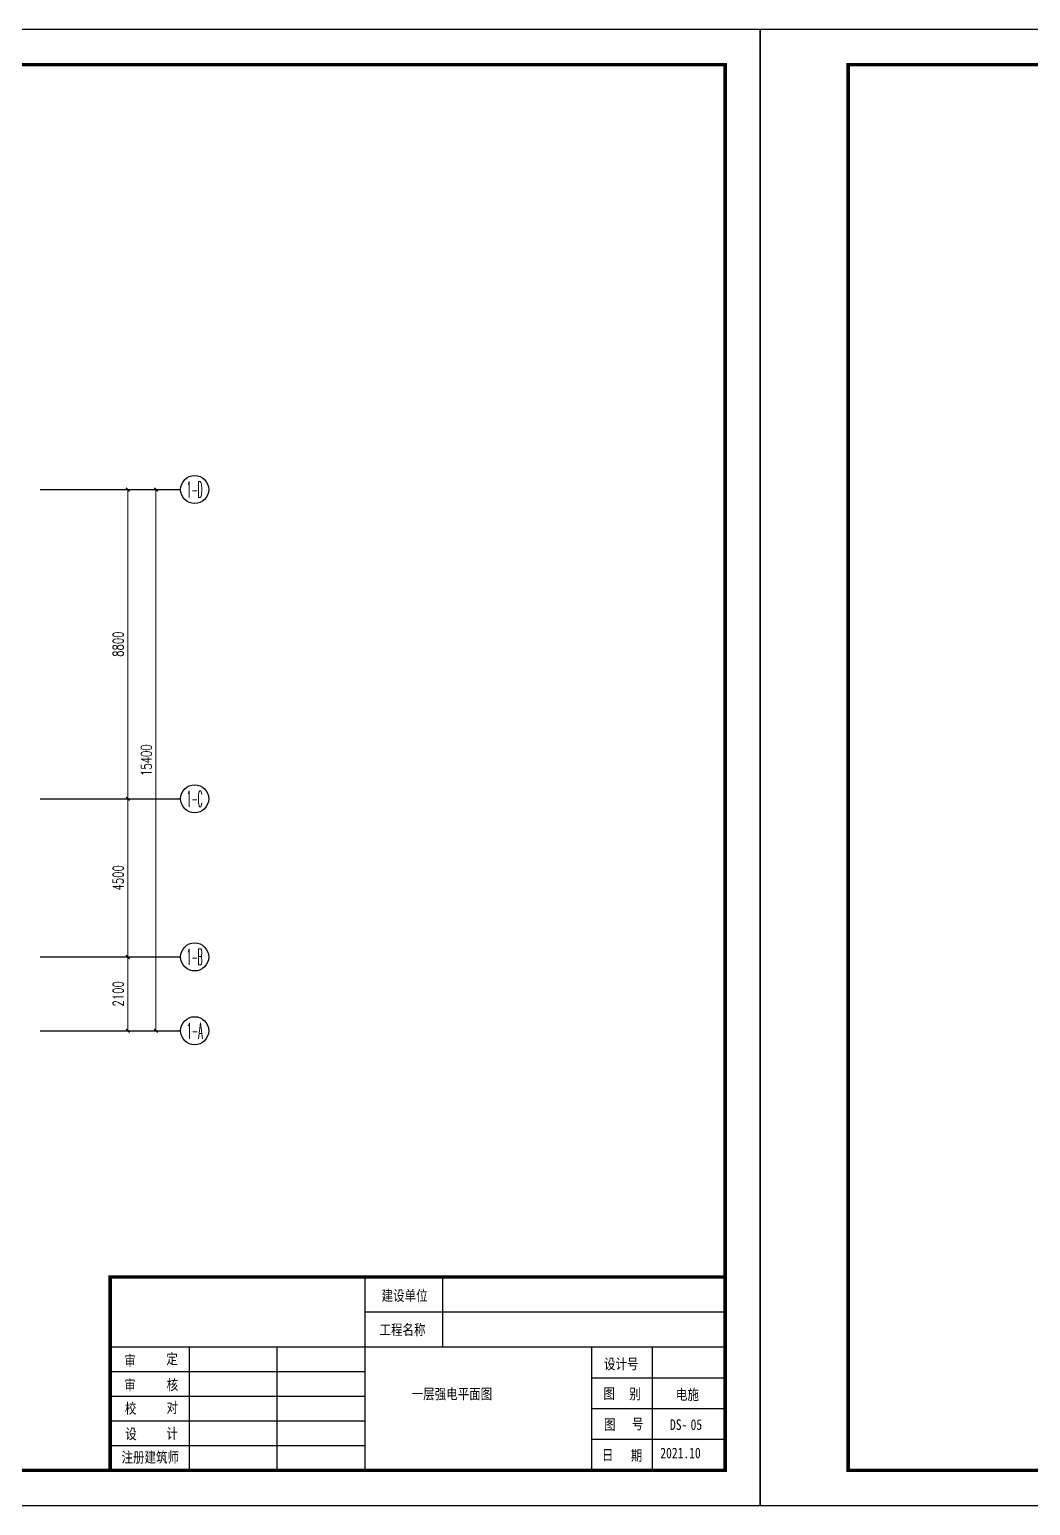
# Model space of a CAD drawing. Extents: x -7085 to 604621, y -1107727 to 606871.
# Drawn here: x 72367 to 100854, y 446048 to 488048 of the extents above; entities that cross this region are included whole.
import ezdxf
from ezdxf.enums import TextEntityAlignment as Align

# ---------------------------------------------------------------- set-up
doc = ezdxf.new("R2010")
doc.units = 0
doc.header["$LTSCALE"] = 1000
doc.header["$MEASUREMENT"] = 0
doc.layers.add('0-修改', color=6, linetype='Continuous', plot=False)
for name, color, linetype in [('AXIS', 3, 'Continuous'), ('AXIS_TEXT', 7, 'Continuous'), ('PUB_DIM', 3, 'Continuous'), ('PUB_TITLE', 4, 'Continuous'), ('TEL_TITLE', 7, 'Continuous'), ('TL', 4, 'Continuous')]:
    doc.layers.add(name, color=color, linetype=linetype)
doc.layers.add('建筑底图', color=8, linetype='Continuous', lineweight=5)
doc.layers.get('0-修改').off()
doc.styles.add('-宋体', font='', dxfattribs={"width": 0.6})
doc.styles.add('_TCH_AXIS', font='COMPLEX', dxfattribs={"bigfont": 'GBCBIG'})
doc.styles.add('_TCH_DIM_T3', font='SIMPLEX', dxfattribs={"width": 0.705882, "bigfont": 'GBCBIG'})
doc.styles.add('COMPLEX', font='COMPLEX')
doc.styles.add('HZ', font='', dxfattribs={"width": 0.8})
doc.styles.get('-宋体').set_extended_font_data('SimSun')
doc.styles.get('HZ').set_extended_font_data('NSimSun')
doc.dimstyles.new('_TCH_ARCH&&100', dxfattribs={"dimtxt": 297.5, "dimasz": 100, "dimexe": 250, "dimexo": 300, "dimgap": 126.25, "dimtad": 1, "dimdec": 0, "dimzin": 0, "dimdsep": 46, "dimtxsty": '_TCH_DIM_T3', "dimblk": 'ARCHTICK', "dimcen": 0.09, "dimclrt": 7, "dimazin": 2, "dimtfac": 1, "dimtdec": 0, "dimtix": 1, "dimtmove": 2, "dimatfit": 3, "dimfxl": 0, "dimtolj": 1, "dimtzin": 0, "dimarcsym": 0})

# ---------------------------------------------------------------- blocks, each defined once
blk = doc.blocks.new('_AXISO')
blk.add_circle((0, 0), 0.5)
at = {"layer": 'AXIS_TEXT', "style": 'COMPLEX', "width": 1.041667}
blk.add_attdef('A', text='', height=0.56, dxfattribs=at).set_placement((-0.25, -0.28), (0.25, -0.28), align=Align.FIT)
blk = doc.blocks.new('_ArchTick')
at = {"color": 0, "linetype": 'ByBlock', "const_width": 0.4}
blk.add_lwpolyline([(-0.5, -0.5), (0.5, 0.5)], dxfattribs=at)
blk = doc.blocks.new('*D1615')
at = {"layer": 'Defpoints', "color": 0}
for p in [(72667, 461657), (75167, 461657), (72667, 459557)]:
    blk.add_point(p, dxfattribs=at)
at = {"layer": 'PUB_DIM', "color": 0, "lineweight": -2}
for p, q in [((72967, 461657), (75417, 461657)), ((75167, 459557), (75167, 461657)), ((72967, 459557), (75417, 459557))]:
    blk.add_line(p, q, dxfattribs=at)
at = {"layer": 'PUB_DIM', "color": 0, "lineweight": -2, "xscale": 100, "yscale": 100, "zscale": 100}
for p, rotation in [((75167, 461657), 90), ((75167, 459557), 270)]:
    blk.add_blockref('_ArchTick', p, dxfattribs=dict(at, rotation=rotation))
at = {"layer": 'PUB_DIM', "color": 7, "insert": (74892, 460607), "char_height": 297.5, "attachment_point": 5, "rotation": 90, "style": '_TCH_DIM_T3'}
blk.add_mtext('\\A1;2100', dxfattribs=at)
blk = doc.blocks.new('*D1616')
at = {"layer": 'Defpoints', "color": 0}
for p in [(72667, 466157), (75167, 466157), (72667, 461657)]:
    blk.add_point(p, dxfattribs=at)
at = {"layer": 'PUB_DIM', "color": 0, "lineweight": -2}
for p, q in [((72967, 466157), (75417, 466157)), ((75167, 461657), (75167, 466157)), ((72967, 461657), (75417, 461657))]:
    blk.add_line(p, q, dxfattribs=at)
at = {"layer": 'PUB_DIM', "color": 0, "lineweight": -2, "xscale": 100, "yscale": 100, "zscale": 100}
for p, rotation in [((75167, 466157), 90), ((75167, 461657), 270)]:
    blk.add_blockref('_ArchTick', p, dxfattribs=dict(at, rotation=rotation))
at = {"layer": 'PUB_DIM', "color": 7, "insert": (74892, 463907), "char_height": 297.5, "attachment_point": 5, "rotation": 90, "style": '_TCH_DIM_T3'}
blk.add_mtext('\\A1;4500', dxfattribs=at)
blk = doc.blocks.new('*D1617')
at = {"layer": 'Defpoints', "color": 0}
for p in [(72667, 474957), (75167, 474957), (72667, 466157)]:
    blk.add_point(p, dxfattribs=at)
at = {"layer": 'PUB_DIM', "color": 0, "lineweight": -2}
for p, q in [((72967, 474957), (75417, 474957)), ((75167, 466157), (75167, 474957)), ((72967, 466157), (75417, 466157))]:
    blk.add_line(p, q, dxfattribs=at)
at = {"layer": 'PUB_DIM', "color": 0, "lineweight": -2, "xscale": 100, "yscale": 100, "zscale": 100}
for p, rotation in [((75167, 474957), 90), ((75167, 466157), 270)]:
    blk.add_blockref('_ArchTick', p, dxfattribs=dict(at, rotation=rotation))
at = {"layer": 'PUB_DIM', "color": 7, "insert": (74892, 470557), "char_height": 297.5, "attachment_point": 5, "rotation": 90, "style": '_TCH_DIM_T3'}
blk.add_mtext('\\A1;8800', dxfattribs=at)
blk = doc.blocks.new('*D1618')
at = {"layer": 'Defpoints', "color": 0}
for p in [(72667, 474957), (75967, 474957), (72667, 459557)]:
    blk.add_point(p, dxfattribs=at)
at = {"layer": 'PUB_DIM', "color": 0, "lineweight": -2}
for p, q in [((72967, 474957), (76217, 474957)), ((75967, 459557), (75967, 474957)), ((72967, 459557), (76217, 459557))]:
    blk.add_line(p, q, dxfattribs=at)
at = {"layer": 'PUB_DIM', "color": 0, "lineweight": -2, "xscale": 100, "yscale": 100, "zscale": 100}
for p, rotation in [((75967, 474957), 90), ((75967, 459557), 270)]:
    blk.add_blockref('_ArchTick', p, dxfattribs=dict(at, rotation=rotation))
at = {"layer": 'PUB_DIM', "color": 7, "insert": (75692, 467257), "char_height": 297.5, "attachment_point": 5, "rotation": 90, "style": '_TCH_DIM_T3'}
blk.add_mtext('\\A1;15400', dxfattribs=at)
blk = doc.blocks.new('TQ')
at = {"layer": 'TL', "linetype": 'ByBlock'}
blk.add_line((-311535, -823946), (-329035, -823946), dxfattribs=at)
at = {"layer": 'TL'}
for p, q in [((-321790, -823946), (-321790, -829446)), ((-319575, -823946), (-319575, -825946)), ((-311535, -824946), (-321790, -824946)), ((-311535, -825946), (-329035, -825946)), ((-326790, -825946), (-326790, -829446)), ((-324290, -825946), (-324290, -829446)), ((-315335, -825946), (-315335, -829446)), ((-313610, -825946), (-313610, -829446)), ((-321790, -826646), (-329035, -826646)), ((-311535, -826821), (-315335, -826821)), ((-321790, -827346), (-329035, -827346)), ((-311535, -827696), (-315335, -827696)), ((-321790, -828046), (-329035, -828046)), ((-311535, -828571), (-315335, -828571)), ((-321790, -828746), (-329035, -828746))]:
    blk.add_line(p, q, dxfattribs=at)
at = {"layer": 'TL', "linetype": 'ByBlock', "const_width": 100}
blk.add_lwpolyline([(-311535, -823946), (-329035, -823946), (-329035, -829446)], dxfattribs=at)
at = {"layer": 'PUB_TITLE', "style": 'HZ', "width": 0.8}
for s, p in [('电施', (-312940, -827442)), ('DS-', (-313104, -828297)), ('2021.10', (-313380, -829104))]:
    blk.add_text(s, height=302.1, dxfattribs=at).set_placement(p)
at = {"layer": 'TL', "style": '-宋体', "width": 0.8}
for s, p in [('建设单位', (-321312, -824623)), ('工程名称', (-321372, -825596)), ('审', (-328636, -826472)), ('定', (-327438, -826426)), ('设计号', (-314983, -826569)), ('审', (-328636, -827169)), ('核', (-327429, -827164)), ('图', (-314998, -827408)), ('别', (-314264, -827423)), ('校', (-328617, -827833)), ('对', (-327434, -827810)), ('设', (-328608, -828558)), ('计', (-327435, -828550)), ('图', (-314983, -828291)), ('号', (-314189, -828276)), ('注册建筑师', (-328714, -829225)), ('日', (-315043, -829159)), ('期', (-314219, -829174))]:
    blk.add_text(s, height=300, dxfattribs=at).set_placement(p)
blk = doc.blocks.new('1C')
at = {"layer": 'AXIS', "color": 8}
for p, q in [((72667.5, 474957.3), (76667.5, 474957.3)), ((72667.5, 466157.3), (76667.5, 466157.3)), ((72667.5, 461657.3), (76667.5, 461657.3)), ((72667.5, 459557.3), (76667.5, 459557.3))]:
    blk.add_line(p, q, dxfattribs=at)
ref = blk.add_blockref('_AXISO', (77067.5, 474957.3), dxfattribs=dict(at, xscale=800, yscale=800, zscale=800))
ref.add_attrib('A', '1-D', dxfattribs={"layer": 'AXIS_TEXT', "color": 8, "height": 452.55, "style": '_TCH_AXIS', "width": 0.362069}).set_placement((76841.2, 474731), (77293.8, 474731), align=Align.FIT)
ref = blk.add_blockref('_AXISO', (77067.5, 466157.3), dxfattribs=dict(at, xscale=800, yscale=800, zscale=800))
ref.add_attrib('A', '1-C', dxfattribs={"layer": 'AXIS_TEXT', "color": 8, "height": 452.55, "style": '_TCH_AXIS', "width": 0.375}).set_placement((76841.2, 465931), (77293.8, 465931), align=Align.FIT)
ref = blk.add_blockref('_AXISO', (77067.5, 461657.3), dxfattribs=dict(at, xscale=800, yscale=800, zscale=800))
ref.add_attrib('A', '1-B', dxfattribs={"layer": 'AXIS_TEXT', "color": 8, "height": 452.55, "style": '_TCH_AXIS', "width": 0.362069}).set_placement((76841.2, 461431), (77293.8, 461431), align=Align.FIT)
ref = blk.add_blockref('_AXISO', (77067.5, 459557.3), dxfattribs=dict(at, xscale=800, yscale=800, zscale=800))
ref.add_attrib('A', '1-A', dxfattribs={"layer": 'AXIS_TEXT', "color": 8, "height": 452.55, "style": '_TCH_AXIS', "width": 0.355932}).set_placement((76841.2, 459331), (77293.8, 459331), align=Align.FIT)
at = {"layer": 'PUB_DIM', "color": 8}
for p1, p2, distance, picture, middle in [((72667.5, 466157.3), (72667.5, 474957.3), -2500, '*D1617', (74892.5, 470557.3)), ((72667.5, 459557.3), (72667.5, 474957.3), -3300, '*D1618', (75692.5, 467257.3)), ((72667.5, 461657.3), (72667.5, 466157.3), -2500, '*D1616', (74892.5, 463907.3)), ((72667.5, 459557.3), (72667.5, 461657.3), -2500, '*D1615', (74892.5, 460607.3))]:
    dim = blk.add_aligned_dim(p1=p1, p2=p2, distance=distance, dimstyle='_TCH_ARCH&&100', dxfattribs=at)
    dim.commit()
    dim.dimension.update_dxf_attribs({"geometry": picture, "text_midpoint": middle})

msp = doc.modelspace()

# ---------------------------------------------------------------- linework, layer by layer
msp.add_lwpolyline([(74664.1, 452548.1), (92164.1, 452548.1), (92164.1, 447048.1), (74664.1, 447048.1)], close=True)
at = {"layer": 'TEL_TITLE', "color": 4}
for points in [[(33764.1, 446048), (93164.1, 446048), (93164.1, 488048), (33764.1, 488048)], [(93164.1, 446048), (152564.1, 446048), (152564.1, 488048), (93164.1, 488048)]]:
    msp.add_lwpolyline(points, close=True, dxfattribs=at)
at = {"layer": 'TEL_TITLE', "color": 4, "const_width": 100}
for points in [[(36264.1, 447048), (92164.1, 447048), (92164.1, 487048), (36264.1, 487048)], [(95664.1, 447048), (151564.1, 447048), (151564.1, 487048), (95664.1, 487048)]]:
    msp.add_lwpolyline(points, close=True, dxfattribs=at)

# ---------------------------------------------------------------- block references
at = {"layer": '0-修改'}
msp.add_blockref('TQ', (403699.3, 1276494.4), dxfattribs=at)
at = {"layer": '建筑底图'}
msp.add_blockref('1C', (0, 0), dxfattribs=at)

# ---------------------------------------------------------------- texts
at = {"layer": 'PUB_TITLE', "style": 'HZ', "width": 0.8}
msp.add_text('05', height=302.11, dxfattribs=at).set_placement((91180.1, 448196.9))
at = {"layer": 'TL', "style": '-宋体', "width": 0.8}
msp.add_text('一层强电平面图', height=300, dxfattribs=at).set_placement((83243.3, 449073.3))

doc.saveas('drawing.dxf')
